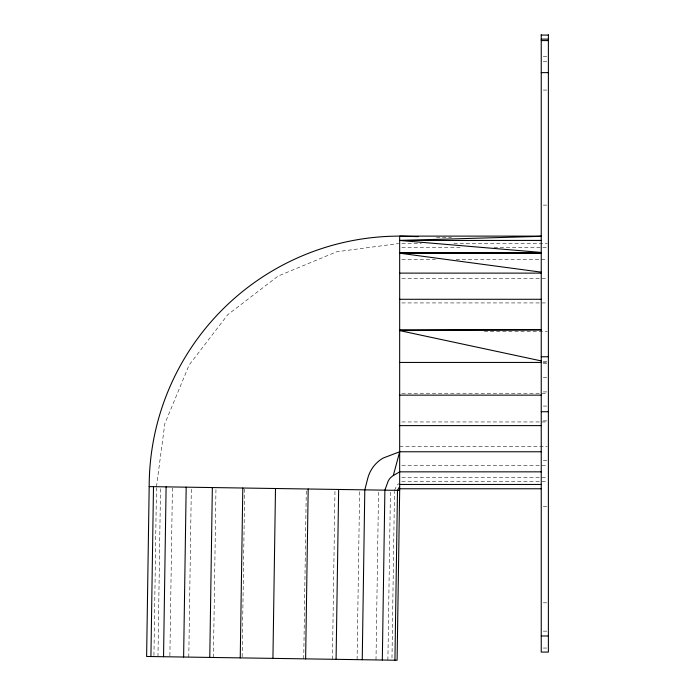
<?xml version="1.0" encoding="UTF-8"?>
<svg xmlns="http://www.w3.org/2000/svg" width="695" height="695" viewBox="0 0 695 695"><rect width="100%" height="100%" fill="white"/><g stroke="black" fill="none" stroke-linecap="round" stroke-linejoin="round"><path stroke-width="0.52" stroke-dasharray="3.48 2.61" d="M153.934 655.498L156.471 487.794M157.974 656.645L160.519 487.855M169.884 655.741L172.412 488.038M188.779 657.105L191.325 488.324M213.426 657.479L215.971 488.698M242.147 656.827L244.675 489.132M303.732 658.843L306.278 490.053M332.436 659.277L334.981 490.488M357.082 659.651L359.628 490.861M375.995 659.929L378.532 492.234M387.888 660.111L390.434 491.33M391.98 658.009L394.491 491.391M156.479 486.717L164.828 423.681L189.118 365.04L227.76 314.687L278.113 276.054L336.745 251.764L398.609 243.563M394.508 490.305L397.054 485.093L398.887 483.685M543.282 56.382L547.356 56.382M543.282 61.768L548.381 61.768M543.282 90.081L548.381 90.081M543.282 205.121L547.356 205.121M401.84 243.415L421.379 243.415M453.948 243.415L547.295 243.415M401.84 247.472L462.627 247.472M494.102 247.472L547.295 247.472M401.84 259.365L435.487 259.365M456.111 259.365L547.295 259.365M401.84 278.278L547.295 278.278M401.84 302.933L547.295 302.933M484.337 331.637L547.295 331.637M543.282 361.365L547.356 361.365M542.951 362.442L547.295 362.442M543.282 363.598L547.356 363.598M543.282 377.75L548.381 377.75M543.282 391.911L548.381 391.911M401.84 393.248L547.295 393.248M543.282 406.071L548.381 406.071M543.282 420.883L547.356 420.883M401.84 421.952L547.295 421.952M399.668 446.607L547.295 446.607M543.282 460.742L547.356 460.742M401.84 465.52L547.295 465.52M401.84 477.413L547.295 477.413M401.84 481.47L547.295 481.47M543.282 506.733L547.356 506.733M543.282 602.834L548.381 602.834M543.282 631.147L548.381 631.147M543.282 648.044L547.356 648.044M436.417 237.186L451.541 237.62"/><path stroke-width="1.04" d="M418.043 236.647L399.668 236.118A250.487 250.487 0 0 0 149.182 486.604L146.619 656.471L397.106 660.25L399.668 490.383L399.668 236.118L541.24 236.118M150.928 656.54L153.491 486.674M163.542 656.723L166.105 486.865M183.619 657.027L186.182 487.16M209.777 657.427L212.34 487.56M240.244 657.887L242.807 488.02M272.935 658.374L275.498 488.507M305.626 658.869L308.189 489.002M336.085 659.329L338.647 489.462M362.243 659.72L364.805 489.862L367.82 478.073A32.978 32.978 0 0 1 383.18 458.048L399.668 451.767L541.24 451.767M382.32 660.024L384.882 490.157L387.376 483.312A12.727 12.727 0 0 1 393.309 475.58L399.668 471.844L541.24 471.844M394.934 660.215L397.497 490.349L399.668 486.604M393.309 475.58L399.668 451.767M541.24 272.162L399.668 253.197L541.24 253.049L399.668 253.041L541.24 252.441L399.668 240.461L541.24 236.326M541.24 35.08L548.381 35.08M541.24 39.137L548.381 39.137M541.24 40.579L548.381 40.579M541.24 72.645L548.381 72.645M399.668 240.461L541.24 240.427M399.668 273.118L541.24 273.118M399.668 299.284L541.24 299.284M399.668 329.751L541.24 329.786L399.668 330.603L541.24 360.913M541.24 356.761L548.381 356.761M399.668 362.442L541.24 362.442M399.668 395.142L541.24 395.142M541.24 411.727L548.381 411.727M399.668 425.609L541.24 425.609M399.668 484.458L541.24 484.458M399.668 488.767L541.24 488.767M541.24 635.977L548.381 635.977M149.182 486.604L399.668 490.383M548.381 34.75L548.381 652.084L541.24 652.084L541.24 34.75"/></g></svg>
